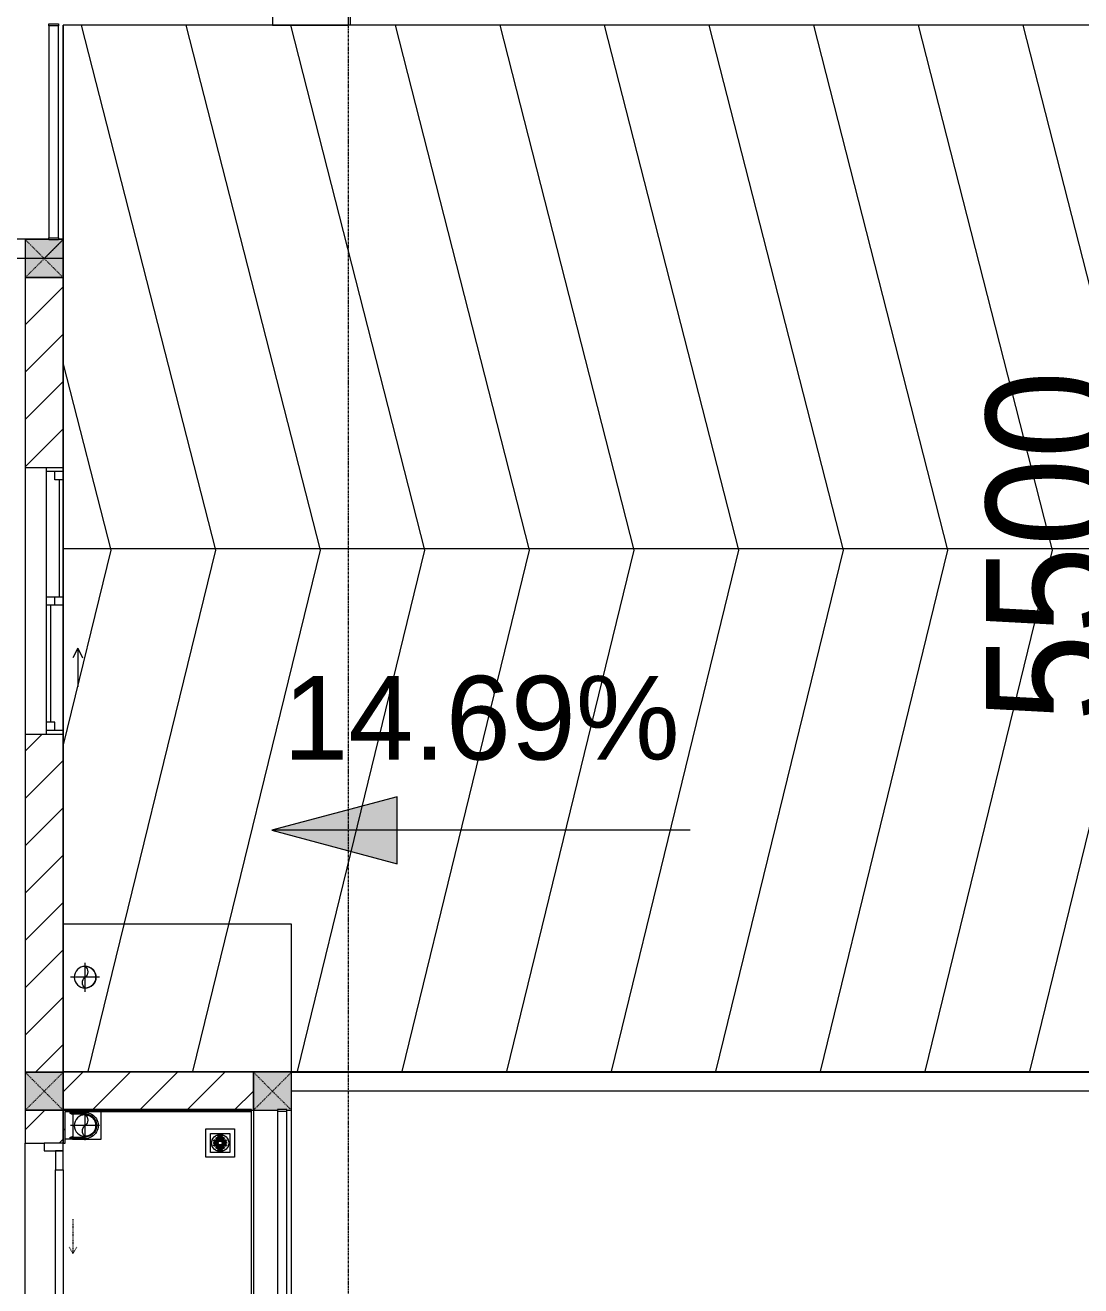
# Model space of a CAD drawing. Header units: millimetres. Extents: x -24439 to 198341, y -52871 to 149926.
# Drawn here: x 53253 to 58803, y 63136 to 69762 of the extents above; entities that cross this region are included whole.
import ezdxf

# ---------------------------------------------------------------- set-up
doc = ezdxf.new("R2010")
doc.units = ezdxf.units.MM
for name, pattern in [('Dash', [6, 3, -3]), ('Grid Line', [22.225, 12.7, -3.175, 3.175, -3.175]), ('IMPORT-CENTER _3_', [10.16, 6.35, -1.27, 1.27, -1.27])]:
    doc.linetypes.add(name, pattern=pattern)
for name, color, linetype, lineweight in [('0-1', 7, 'Continuous', 5), ('A-ANNO-DIMS', 211, 'Continuous', 9), ('A-ANNO-DIMS-220', 211, 'Continuous', 9), ('A-DETL-THIN', 151, 'Continuous', 9), ('A-DOOR', 31, 'Continuous', 9), ('A-DOOR-FRAM', 31, 'Continuous', 9), ('A-DOOR-HDLN', 31, 'Dash', 9), ('A-FLOR', 192, 'Continuous', 9), ('A-FLOR-1', 9, 'Continuous', 9), ('A-FLOR-HRAL', 11, 'Continuous', 9), ('A-FLOR-HRAL-1', 9, 'Continuous', 9), ('A-GLAZ', 151, 'Continuous', 9), ('A-WALL', 113, 'Continuous', 9), ('A-WALL-1', 253, 'Continuous', 18), ('A-WALL-2', 9, 'Continuous', 9), ('A-WALL-3', 113, 'Continuous', 18), ('A-WALL-PATT-1', 10, 'Continuous', 9), ('A-WALL-PATT-2', 9, 'Continuous', 9), ('A-WALL-PATT-3', 111, 'Continuous', 9), ('G-ANNO-DIMS', 111, 'Continuous', 9), ('G-IMPT', 8, 'Continuous', 9), ('G-IMPT-2', 8, 'IMPORT-CENTER _3_', 9), ('I-WALL-1', 253, 'Continuous', 18), ('I-WALL-2', 9, 'Continuous', 9), ('M-EQPM', 50, 'Continuous', 9), ('S-BEAM-1', 9, 'Continuous', 9), ('S-COLS', 52, 'Continuous', 9), ('S-COLS-1', 254, 'Continuous', 5), ('S-COLS-2', 253, 'Continuous', 18), ('S-COLS-4', 52, 'Continuous', 18), ('S-COLS-5', 52, 'Dash', 9), ('S-COLS-HDLN', 52, 'Dash', 9), ('S-GRID-1', 1, 'Grid Line', 9)]:
    doc.layers.add(name, color=color, linetype=linetype, lineweight=lineweight)
doc.styles.add('Arial_8', font='arial_0.ttf', dxfattribs={"height": 440})
doc.styles.add('Arial_9', font='arial_0.ttf', dxfattribs={"width": 0.9, "height": 660})
doc.dimstyles.new('1_Dim_chi_tiet_khu_đất_2', dxfattribs={"dimscale": 304.8, "dimtxt": 673.371204, "dimasz": 0.866142, "dimexe": 0.721785, "dimexo": 0.0625, "dimgap": 0.072178, "dimtad": 1, "dimdec": 0, "dimrnd": 5, "dimzin": 0, "dimdsep": 46, "dimtxsty": 'Arial_9', "dimblk1": 'OBLIQUE', "dimblk2": 'OBLIQUE', "dimsah": 1, "dimcen": 0.09, "dimdle": 0.721785, "dimazin": 0, "dimtfac": 1, "dimtdec": 4, "dimtix": 1, "dimtmove": 0, "dimatfit": 3, "dimfxl": 2.165354, "dimfxlon": 1, "dimtvp": 1, "dimtolj": 1, "dimtzin": 0, "dimarcsym": 2})
pattern_1 = [(45, (0, 0), (-124.4508, 124.4508), [])]
pattern_2 = [(45, (0, 0), (-116.67262, 116.67262), [])]

# ---------------------------------------------------------------- blocks, each defined once
blk = doc.blocks.new('NCV_TKTC_KET CAU_rvt-1-TKCS_MB ĐỊNH VỊ CAO ĐỘ THIẾT KẾ')
at = {"layer": 'A-FLOR-1'}
for p, q in [((54952.6, 69761.9), (54952.6, 76536.9)), ((53452.6, 68636.9), (53452.6, 69761.9))]:
    blk.add_line(p, q, dxfattribs=at)
at = {"layer": 'S-BEAM-1'}
blk.add_line((54652.6, 61711.9), (54652.6, 64058.6), dxfattribs=at)
at = {"layer": 'S-COLS-2'}
for p, q in [((54552.6, 69961.9), (54552.6, 69761.9)), ((54952.6, 69761.9), (54952.6, 69961.9)), ((54552.6, 69761.9), (54952.6, 69761.9))]:
    blk.add_line(p, q, dxfattribs=at)
blk = doc.blocks.new('Railing - 50 x 10mm-457210-TKCS_MB ĐỊNH VỊ CAO ĐỘ THIẾT KẾ')
at = {"layer": 'A-FLOR-HRAL-1'}
for p, q in [((25, 5), (-25, 5)), ((-25, 5), (-25, -5)), ((25, -5), (25, 5)), ((-25, -5), (25, -5))]:
    blk.add_line(p, q, dxfattribs=at)
blk = doc.blocks.new('Railing - Railing-641410-TKCS_MB ĐỊNH VỊ CAO ĐỘ THIẾT KẾ')
at = {"layer": 'A-FLOR-HRAL-1'}
for p, q in [((30469.2, 60498.3), (30469.2, 59383.3)), ((30519.2, 59383.3), (30519.2, 60498.3))]:
    blk.add_line(p, q, dxfattribs=at)
at = {"extrusion": (0, 0, -1), "zscale": -1}
for p in [(-30494.2, 60503.3), (-30494.2, 59378.3)]:
    blk.add_blockref('Railing - 50 x 10mm-457210-TKCS_MB ĐỊNH VỊ CAO ĐỘ THIẾT KẾ', p, dxfattribs=at)
blk = doc.blocks.new('NCV_TKTC_TANG 1_rvt-1-TKCS_MB ĐỊNH VỊ CAO ĐỘ THIẾT KẾ')
at = {"layer": 'A-WALL-PATT-1'}
h = blk.add_hatch(dxfattribs=at)
h.set_pattern_fill('FP_2', color=256, style=0, pattern_type=2)
h.set_pattern_definition(pattern_1)
h.paths.add_polyline_path([(53427.6, 68536.9), (53452.6, 68536.9), (53452.6, 68636.9), (53427.6, 68636.2), (53427.6, 68634), (53377.6, 68634.6), (53377.6, 68636.9), (50252.6, 68636.9), (50252.6, 68536.9), (53377.6, 68536.9)])
at = {"layer": 'A-WALL-PATT-2'}
h = blk.add_hatch(dxfattribs=at)
h.set_pattern_fill('FP_3', color=256, style=0, pattern_type=2)
h.set_pattern_definition(pattern_2)
h.paths.add_polyline_path([(53462.6, 61711.9), (53462.6, 62085.3), (53452.6, 62085.3), (53452.6, 61711.9)])
h.paths.add_polyline_path([(53452.6, 63885.3), (53462.6, 63885.3), (53462.6, 64061.9), (53452.6, 64061.9)])
h = blk.add_hatch(dxfattribs=at)
h.set_pattern_fill('FP_3', color=256, style=0, pattern_type=2)
h.set_pattern_definition(pattern_2)
h.paths.add_polyline_path([(53773, 64051.9), (54442.6, 64051.9), (54442.6, 64061.9), (53462.6, 64061.9), (53462.6, 64051.9)])
at = {"layer": 'A-WALL-1'}
for p, q in [((53377.6, 68636.9), (50252.6, 68636.9)), ((53452.6, 68636.9), (53427.6, 68636.9)), ((53452.6, 68536.9), (53452.6, 68636.9)), ((50252.6, 68536.9), (53452.6, 68536.9))]:
    blk.add_line(p, q, dxfattribs=at)
at = {"layer": 'A-WALL-2'}
blk.add_line((53452.6, 69761.9), (53452.6, 68636.9), dxfattribs=at)
at = {"layer": 'I-WALL-1'}
for p, q in [((53452.6, 64061.9), (53452.6, 63885.3)), ((53462.6, 64061.9), (53452.6, 64061.9)), ((54442.6, 64061.9), (53462.6, 64061.9)), ((53462.6, 64051.9), (54442.6, 64051.9)), ((53462.6, 63885.3), (53462.6, 64051.9)), ((54442.6, 64051.9), (54442.6, 64061.9)), ((53452.6, 63885.3), (53462.6, 63885.3))]:
    blk.add_line(p, q, dxfattribs=at)
at = {"layer": 'I-WALL-2'}
for p, q in [((54442.6, 61721.9), (54442.6, 64051.9)), ((54452.6, 64058.6), (54452.6, 61721.9))]:
    blk.add_line(p, q, dxfattribs=at)
at = {"layer": 'A-FLOR-HRAL-1'}
blk.add_blockref('Railing - Railing-641410-TKCS_MB ĐỊNH VỊ CAO ĐỘ THIẾT KẾ', (22908.5, 9260.7), dxfattribs=at)
blk = doc.blocks.new('1_FAMILY RVT - W01-WxH 1400x1400xmm-389822-TKCS_MB ĐỊNH VỊ CAO ĐỘ THIẾT KẾ')
at = {"layer": 'A-GLAZ'}
for p, q in [((248.4, 172.39), (299.2, 197.79)), ((248.4, 172.39), (299.2, 146.99)), ((248.4, 172.39), (451.6, 172.39)), ((-700, 96.19), (-700, -103.81)), ((700, 96.19), (-700, 96.19)), ((-700, 96.19), (-636.5, 96.19)), ((-680.95, 96.19), (-680.95, 7.29)), ((-636.5, 96.19), (-22.225, 96.19)), ((-636.5, 96.19), (-636.5, 51.74)), ((-636.5, 73.965), (-22.225, 73.965)), ((-22.225, 7.29), (-22.225, 96.19)), ((-22.225, 96.19), (22.225, 96.19)), ((22.225, 96.19), (680.95, 96.19)), ((22.225, 96.19), (22.225, 7.29)), ((680.95, 96.19), (700, 96.19)), ((680.95, 96.19), (680.95, 7.29)), ((700, -103.81), (700, 96.19)), ((-700, 7.29), (-680.95, 7.29)), ((-636.5, 51.74), (-680.95, 51.74)), ((-680.95, 7.29), (-22.225, 7.29)), ((22.225, 51.74), (-22.225, 51.74)), ((-22.225, 7.29), (22.225, 7.29)), ((22.225, 29.515), (636.5, 29.515)), ((22.225, 7.29), (636.5, 7.29)), ((636.5, 51.74), (636.5, 7.29)), ((680.95, 51.74), (636.5, 51.74)), ((636.5, 7.29), (700, 7.29)), ((-700, -103.81), (700, -103.81))]:
    blk.add_line(p, q, dxfattribs=at)
blk = doc.blocks.new('DEG_02-DEG_03 - DEG_02B-1800x2400mm-CỬA ĐI 02 CÁNH TRƯỢT-2213204-TKCS_MB ĐỊNH VỊ CAO ĐỘ THIẾT KẾ')
at = {"layer": 'A-DOOR'}
for p, q in [((-760, 100), (-860, 100)), ((-860, 100), (-860, 60)), ((-760, 60), (-760, 100)), ((-760, 100), (-50, 100)), ((50, 100), (-50, 100)), ((-50, 100), (-50, 60)), ((50, 60), (50, 100)), ((-860, 60), (-760, 60)), ((-50, 60), (-760, 60)), ((50, 60), (-50, 60)), ((-50, 60), (-50, 20)), ((-50, 60), (50, 60)), ((-50, 20), (50, 20)), ((50, 20), (50, 60)), ((50, 60), (760, 60)), ((760, 20), (50, 20)), ((860, 60), (760, 60)), ((760, 60), (760, 20)), ((760, 20), (860, 20)), ((860, 20), (860, 60))]:
    blk.add_line(p, q, dxfattribs=at)
at = {"layer": 'A-DOOR-FRAM'}
for p, q in [((-860, 100), (-900, 100)), ((-900, 100), (-900, 0)), ((-860, 0), (-860, 100)), ((900, 100), (860, 100)), ((860, 100), (860, 0)), ((900, 0), (900, 100)), ((-900, 0), (-860, 0)), ((860, 0), (900, 0))]:
    blk.add_line(p, q, dxfattribs=at)
at = {"layer": 'A-DOOR-HDLN'}
for p, q in [((-500.4, 151.1), (-320.4, 151.1)), ((-320.4, 151.1), (-355, 171.1)), ((-320.4, 151.1), (-355, 131.1)), ((320.4, 151.1), (355, 171.1)), ((320.4, 151.1), (355, 131.1)), ((500.4, 151.1), (320.4, 151.1))]:
    blk.add_line(p, q, dxfattribs=at)
blk = doc.blocks.new('Railing - 50 x 10mm-1251311-TKCS_MB ĐỊNH VỊ CAO ĐỘ THIẾT KẾ')
at = {"layer": 'A-FLOR-HRAL'}
for p, q in [((25, 5), (-25, 5)), ((-25, 5), (-25, -5)), ((25, -5), (25, 5)), ((-25, -5), (25, -5))]:
    blk.add_line(p, q, dxfattribs=at)
blk = doc.blocks.new('Railing - Railing-1598472-TKCS_MB ĐỊNH VỊ CAO ĐỘ THIẾT KẾ')
at = {"layer": 'A-FLOR-HRAL'}
for p, q in [((54578.6, 64053.6), (54578.6, 61716.9)), ((54628.6, 61716.9), (54628.6, 64053.6))]:
    blk.add_line(p, q, dxfattribs=at)
for p in [(54603.6, 64058.6), (54603.6, 61711.9)]:
    blk.add_blockref('Railing - 50 x 10mm-1251311-TKCS_MB ĐỊNH VỊ CAO ĐỘ THIẾT KẾ', p)
blk = doc.blocks.new('TKTC_XREF_251221_MB TANG 1 - TKTC_XREF_260130_MB TANG 1_dwg_THU NUOC - THU NUOC-444531-TKCS_MB TẦNG 1-4202124-TKCS_MB ĐỊNH VỊ CAO ĐỘ THIẾT KẾ')
at = {"layer": 'M-EQPM'}
for p, q in [((-23.3, 10.8), (40.9, 10.8)), ((40.9, 4.8), (-23.3, 4.8)), ((-11, 23.3), (28.5, 23.3)), ((28.5, 17.3), (-11, 17.3)), ((-1.1, 35.6), (18.5, 35.6)), ((18.5, 29.6), (-1.1, 29.6)), ((-23.3, -13.6), (40.9, -13.6)), ((40.9, -19.6), (-23.3, -19.6)), ((-11, -26.1), (28.5, -26.1)), ((28.5, -32.1), (-11, -32.1)), ((-1.1, -38.5), (18.5, -38.5)), ((18.5, -44.5), (-1.1, -44.5))]:
    blk.add_line(p, q, dxfattribs=at)
at = {"layer": 'M-EQPM', "flags": 128}
for points in [[(83.7, -79.4), (83.7, 70.6), (-66.3, 70.6), (-66.3, -79.4)], [(58.7, -54.4), (58.7, 45.6), (-41.3, 45.6), (-41.3, -54.4)]]:
    blk.add_lwpolyline(points, close=True, dxfattribs=at)
for points in [[(-23.3, -1.2), (0.7, -1.2), (0.7, -7.2), (-23.3, -7.2)], [(40.9, -7.2), (16.7, -7.2), (16.7, -1.2), (40.9, -1.2)]]:
    blk.add_lwpolyline(points, dxfattribs=at)
at = {"layer": 'M-EQPM'}
for centre, radius, start, end in [((8.7, -4.4), 45, 360, 180), ((8.7, -4.4), 45, 360, 180), ((-23.3, 7.8), 3, 90, 270), ((-11, 20.3), 3, 90, 270), ((-1.1, 32.6), 3, 90, 270), ((18.5, 32.6), 3, 270, 90), ((28.5, 20.3), 3, 270, 90), ((40.9, 7.8), 3, 270, 90), ((8.7, -4.4), 45, 180, 360), ((8.7, -4.4), 45, 180, 360), ((-23.3, -4.2), 3, 90, 270), ((-23.3, -16.6), 3, 90, 270), ((-11, -29.1), 3, 90, 270), ((-1.1, -41.5), 3, 90, 270), ((18.5, -41.5), 3, 270, 90), ((28.5, -29.1), 3, 270, 90), ((40.9, -4.2), 3, 270, 90), ((40.9, -16.6), 3, 270, 90)]:
    blk.add_arc(centre, radius, start, end, dxfattribs=at)
blk = doc.blocks.new('TKTC_XREF_251221_MB TANG 1 - TKTC_XREF_260130_MB TANG 1_dwg_$cc-4202121-TKCS_MB ĐỊNH VỊ CAO ĐỘ THIẾT KẾ')
at = {"layer": 'G-IMPT'}
blk.add_circle((0, 0), 0.5, dxfattribs=at)
for centre, radius, start, end in [((0, 0), 0.5, 90, 270), ((0.188, 0.25), 0.313, 126.8699, 233.1301), ((-0.188, -0.25), 0.313, 306.8699, 53.1301)]:
    blk.add_arc(centre, radius, start, end, dxfattribs=at)
at = {"layer": 'G-IMPT-2'}
for p, q in [((0, -0.673), (0, 0.673)), ((-0.673, 0), (0.673, 0))]:
    blk.add_line(p, q, dxfattribs=at)
blk = doc.blocks.new('TKTC_XREF_251221_MB TANG 1 - TKTC_XREF_260130_MB TANG 1_dwg_CUM U_DN100-4202115-TKCS_MB ĐỊNH VỊ CAO ĐỘ THIẾT KẾ')
at = {"layer": 'G-IMPT'}
blk.add_hatch(color=256, dxfattribs=at).paths.add_polyline_path([(0, -61), (0, -57), (14.8, -55.1), (28.5, -49.4), (40.3, -40.3), (49.4, -28.5), (55.1, -14.8), (57, 0), (55.1, 14.8), (49.4, 28.5), (40.3, 40.3), (28.5, 49.4), (14.8, 55.1), (0, 57), (0, 61), (15.8, 58.9), (35.4, 49), (43.1, 43.1), (52.8, 30.5), (58.9, 15.8), (61, 0), (58.9, -15.8), (52.8, -30.5), (43.1, -43.1), (30.5, -52.8), (15.8, -58.9)])
for p, q in [((-79.1, 66.6), (-79.1, 63.4)), ((-76.6, 66.6), (-76.6, 63.4)), ((-74.6, 66.6), (-74.6, 63.4)), ((-72.7, 69.3), (-72.7, 60.7)), ((-66.9, 67.9), (-71.7, 67.9)), ((-65, 69), (0, 69)), ((-66.9, 62.1), (-71.7, 62.1)), ((-79.1, -63.4), (-79.1, -66.6)), ((-76.6, -63.4), (-76.6, -66.6)), ((-74.6, -63.4), (-74.6, -66.6)), ((-72.7, -60.7), (-72.7, -69.3)), ((-66.9, -62.1), (-71.7, -62.1)), ((-66.9, -67.9), (-71.7, -67.9)), ((-65, -69), (0, -69))]:
    blk.add_line(p, q, dxfattribs=at)
at = {"layer": 'G-IMPT', "flags": 128}
for points in [[(-72.7, 67.6), (-78.1, 67.6), (-78.1, 62.4), (-72.7, 62.4)], [(-71.7, 59.2), (-66.9, 59.2), (-66.9, 70.8), (-71.7, 70.8)], [(-66.9, 70.8), (-66.9, 72.7), (-65, 72.7), (-65, 57.3), (-66.9, 57.3), (-66.9, 59.2)], [(-65, 61), (0, 61), (0, 57)], [(-72.7, -62.4), (-78.1, -62.4), (-78.1, -67.6), (-72.7, -67.6)], [(-71.7, -70.8), (-66.9, -70.8), (-66.9, -59.2), (-71.7, -59.2)], [(-66.9, -59.2), (-66.9, -57.3), (-65, -57.3), (-65, -72.7), (-66.9, -72.7), (-66.9, -70.8)], [(-65, -61), (0, -61), (0, -57)]]:
    blk.add_lwpolyline(points, dxfattribs=at)
at = {"layer": 'G-IMPT'}
for centre, radius, start, end in [((-78.1, 66.6), 0.96, 90, 180), ((-71.1, 69.3), 1.56, 112.61986, 247.38014), ((-67.9, 65), 4.8, 143.1301, 216.8699), ((0, 0), 69, 270, 90), ((-78.1, 63.4), 0.96, 180, 270), ((-71.1, 60.7), 1.56, 112.61986, 247.38014), ((0, 0), 61, 270, 90), ((0, 0), 57, 270, 90), ((-78.1, -63.4), 0.96, 90, 180), ((-71.1, -60.7), 1.56, 112.61986, 247.38014), ((-67.9, -65), 4.8, 143.1301, 216.8699), ((-78.1, -66.6), 0.96, 180, 270), ((-71.1, -69.3), 1.56, 112.61986, 247.38014)]:
    blk.add_arc(centre, radius, start, end, dxfattribs=at)
blk = doc.blocks.new('TKTC_XREF_251221_MB TANG 1 - TKTC_XREF_260130_MB TANG 1_dwg_$cc-V282-TKCS_MB ĐỊNH VỊ CAO ĐỘ THIẾT KẾ')
at = {"layer": 'G-IMPT'}
blk.add_circle((0, 0), 0.5, dxfattribs=at)
for centre, radius, start, end in [((0, 0), 0.5, 90, 270), ((0.188, 0.25), 0.313, 126.8699, 233.1301), ((-0.188, -0.25), 0.313, 306.8699, 53.1301)]:
    blk.add_arc(centre, radius, start, end, dxfattribs=at)
at = {"layer": 'G-IMPT-2'}
for p, q in [((0, -0.673), (0, 0.65)), ((-0.673, 0), (0.673, 0))]:
    blk.add_line(p, q, dxfattribs=at)
blk = doc.blocks.new('TKTC_XREF_251221_MB TANG 1 - TKTC_XREF_260130_MB TANG 1_dwg-4202109-TKCS_MB ĐỊNH VỊ CAO ĐỘ THIẾT KẾ')
at = {"layer": 'G-IMPT'}
for p, q in [((-149699, -332711.3), (-149699, -331584.7)), ((-149649.2, -337294.7), (-149649.2, -337440.2))]:
    blk.add_line(p, q, dxfattribs=at)
at = {"layer": 'G-IMPT', "flags": 128}
for points in [[(-148499.1, -337088.1), (-148499.1, -336309.7), (-149699, -336309.7)], [(-149649.3, -337294.7), (-149649.3, -337440.4), (-149689.1, -337440.1)], [(-149649.2, -337440.2), (-149499.5, -337440.2), (-149499.5, -337294.7)]]:
    blk.add_lwpolyline(points, dxfattribs=at)
at = {"extrusion": (0, 0, -1)}
for name, p, xscale, yscale, zscale, rotation in [('TKTC_XREF_251221_MB TANG 1 - TKTC_XREF_260130_MB TANG 1_dwg_$cc-4202121-TKCS_MB ĐỊNH VỊ CAO ĐỘ THIẾT KẾ', (149584.3, -336588.7), 113.7150000000073, 113.7150000000073, -113.7150000000073, 359.9990086636432), ('TKTC_XREF_251221_MB TANG 1 - TKTC_XREF_260130_MB TANG 1_dwg_CUM U_DN100-4202115-TKCS_MB ĐỊNH VỊ CAO ĐỘ THIẾT KẾ', (149584.3, -337367.7), 0.9975000000000006, 0.9975000000000006, -0.9975000000000006, 180.000991338195), ('TKTC_XREF_251221_MB TANG 1 - TKTC_XREF_260130_MB TANG 1_dwg_$cc-V282-TKCS_MB ĐỊNH VỊ CAO ĐỘ THIẾT KẾ', (149584.3, -337368.6), 113.7150000000073, 113.7150000000073, -113.7150000000073, 359.9990086636432)]:
    blk.add_blockref(name, p, dxfattribs=dict(at, xscale=xscale, yscale=yscale, zscale=zscale, rotation=rotation))
at = {"extrusion": (0, 0, -1), "zscale": -1}
blk.add_blockref('TKTC_XREF_251221_MB TANG 1 - TKTC_XREF_260130_MB TANG 1_dwg_THU NUOC - THU NUOC-444531-TKCS_MB TẦNG 1-4202124-TKCS_MB ĐỊNH VỊ CAO ĐỘ THIẾT KẾ', (148865.3, -337455.6), dxfattribs=at)
blk = doc.blocks.new('TKTC_XREF_251221_MB TANG 1 - TKTC_XREF_251221_MB TANG 1-2038492-TKCS_MB ĐỊNH VỊ CAO ĐỘ THIẾT KẾ')
blk.add_blockref('TKTC_XREF_251221_MB TANG 1 - TKTC_XREF_260130_MB TANG 1_dwg-4202109-TKCS_MB ĐỊNH VỊ CAO ĐỘ THIẾT KẾ', (169499.1, 384109.7))
blk = doc.blocks.new('G1_SOF - BO TRU - 200x200-3050151-TKCS_MB ĐỊNH VỊ CAO ĐỘ THIẾT KẾ')
at = {"layer": 'S-COLS-HDLN'}
for p, q in [((-100, 100), (100, -100)), ((100, 100), (-100, -100))]:
    blk.add_line(p, q, dxfattribs=at)
blk = doc.blocks.new('DIMBLOCK1-TKCS_MB ĐỊNH VỊ CAO ĐỘ THIẾT KẾ')
at = {"layer": 'A-ANNO-DIMS-220'}
for p, q in [((59183.1, 69981.9), (59183.1, 64041.9)), ((59843.1, 69761.9), (58963.1, 69761.9)), ((59183.1, 69761.9), (59843.1, 69761.9)), ((59843.1, 64261.9), (58963.1, 64261.9)), ((59183.1, 64261.9), (59843.1, 64261.9))]:
    blk.add_line(p, q, dxfattribs=at)
at = {"layer": 'A-ANNO-DIMS-220', "lineweight": 25}
for p, q in [((59183.1, 69761.9), (59051.1, 69893.9)), ((59183.1, 69761.9), (59315.1, 69629.9)), ((59183.1, 64261.9), (59051.1, 64393.9)), ((59183.1, 64261.9), (59315.1, 64129.9))]:
    blk.add_line(p, q, dxfattribs=at)
at = {"layer": 'A-ANNO-DIMS-220', "color": 0, "insert": (58304.2, 66100.3), "char_height": 660, "width": 2187.938, "attachment_point": 1, "rotation": 90, "line_spacing_factor": 0.941778, "style": 'Arial_9'}
blk.add_mtext('5500', dxfattribs=at)
blk = doc.blocks.new('_Oblique')
at = {"color": 0, "linetype": 'ByBlock', "lineweight": -2}
blk.add_line((-0.5, -0.5), (0.5, 0.5), dxfattribs=at)

msp = doc.modelspace()

# ---------------------------------------------------------------- hatches: boundary and pattern name
at = {"layer": 'A-WALL-PATT-3'}
h = msp.add_hatch(dxfattribs=at)
h.set_pattern_fill('FP_1', color=256, style=0, pattern_type=2)
h.set_pattern_definition(pattern_1)
h.paths.add_polyline_path([(53452.6, 64258.6), (53452.6, 66035.3), (53252.6, 66035.3), (53252.6, 64258.6)])
h.paths.add_polyline_path([(53252.6, 67435.3), (53452.6, 67435.3), (53452.6, 68435.3), (53252.6, 68435.3)])
h = msp.add_hatch(dxfattribs=at)
h.set_pattern_fill('FP_1', color=256, style=0, pattern_type=2)
h.set_pattern_definition(pattern_1)
h.paths.add_polyline_path([(53452.6, 64058.6), (54452.6, 64058.6), (54452.6, 64258.6), (53452.6, 64258.6)])
h = msp.add_hatch(dxfattribs=at)
h.set_pattern_fill('FP_1', color=256, style=0, pattern_type=2)
h.set_pattern_definition(pattern_1)
h.paths.add_polyline_path([(53352.6, 61961.9), (53452.6, 61961.9), (53452.6, 62085.3), (53252.6, 62085.3), (53252.6, 61961.9)])
h.paths.add_polyline_path([(53352.6, 63885.3), (53452.6, 63885.3), (53452.6, 64058.6), (53252.6, 64058.6), (53252.6, 63885.3)])
at = {"layer": 'G-ANNO-DIMS'}
msp.add_hatch(color=256, dxfattribs=at).paths.add_polyline_path([(54548.5, 65530.1), (55208.5, 65353.3), (55208.5, 65707)])
at = {"layer": 'S-COLS-1'}
for points in [[(53452.7, 68435.3), (53452.7, 68635.3), (53252.7, 68635.3), (53252.7, 68435.3)], [(53252.6, 64058.6), (53452.6, 64058.6), (53452.6, 64258.6), (53252.6, 64258.6)], [(54652.6, 64058.6), (54652.6, 64258.6), (54452.6, 64258.6), (54452.6, 64058.6), (54578.6, 64058.6), (54578.6, 64063.6), (54628.6, 64063.6), (54628.6, 64058.6)]]:
    msp.add_hatch(color=256, dxfattribs=at).paths.add_polyline_path(points)

# ---------------------------------------------------------------- linework, layer by layer
at = {"layer": 'A-DETL-THIN'}
for p, q in [((60152.6, 69761.9), (53452.6, 69761.9)), ((53452.6, 69761.9), (53452.6, 64261.9)), ((53547.4, 69761.9), (54252.6, 67003)), ((54097.4, 69761.9), (54802.6, 67003)), ((54647.4, 69761.9), (55352.6, 67003)), ((55197.4, 69761.9), (55902.6, 67003)), ((55747.4, 69761.9), (56452.6, 67003)), ((56297.4, 69761.9), (57002.6, 67003)), ((56847.4, 69761.9), (57552.6, 67003)), ((57397.4, 69761.9), (58102.6, 67003)), ((57947.4, 69761.9), (58652.6, 67003)), ((58497.4, 69761.9), (59202.6, 67003)), ((53452.6, 67980.9), (53702.6, 67003)), ((53452.6, 67011.9), (63152.6, 67011.9)), ((53702.6, 67003), (53452.6, 65980.1)), ((54252.6, 67003), (53582.7, 64261.9)), ((54802.6, 67003), (54132.7, 64261.9)), ((55352.6, 67003), (54682.7, 64261.9)), ((55902.6, 67003), (55232.7, 64261.9)), ((56452.6, 67003), (55782.7, 64261.9)), ((57002.6, 67003), (56332.7, 64261.9)), ((57552.6, 67003), (56882.7, 64261.9)), ((58102.6, 67003), (57432.7, 64261.9)), ((58652.6, 67003), (57982.7, 64261.9)), ((59202.6, 67003), (58532.7, 64261.9)), ((53452.6, 64261.9), (60152.6, 64261.9))]:
    msp.add_line(p, q, dxfattribs=at)
at = {"layer": 'A-FLOR'}
for p, q in [((54962.6, 69761.9), (54952.6, 69761.9)), ((53452.6, 64261.9), (60152.6, 64261.9))]:
    msp.add_line(p, q, dxfattribs=at)
at = {"layer": 'A-WALL'}
for p, q in [((54962.6, 69761.8), (54962.6, 69861.8)), ((60152.6, 69761.8), (54962.6, 69761.8)), ((53452.6, 68435.3), (53252.6, 68435.3)), ((53252.6, 64258.6), (53452.6, 64258.6)), ((53452.6, 64258.6), (53452.6, 64058.6)), ((54452.6, 64058.6), (54452.6, 64258.6)), ((54652.6, 64258.6), (60152.6, 64258.6)), ((60152.6, 64158.6), (54652.6, 64158.6)), ((53452.6, 64058.6), (53252.6, 64058.6)), ((53252.6, 62085.3), (53252.6, 63885.3))]:
    msp.add_line(p, q, dxfattribs=at)
at = {"layer": 'A-WALL-3'}
for p, q in [((53252.6, 68435.3), (53252.6, 67435.3)), ((53452.6, 67435.3), (53452.6, 68435.3)), ((53252.6, 66035.3), (53252.6, 64258.6)), ((53452.6, 64258.6), (53452.6, 66035.3)), ((54452.6, 64258.6), (53452.6, 64258.6)), ((53252.6, 64058.6), (53252.6, 63885.3)), ((53452.6, 64058.6), (54452.6, 64058.6)), ((53452.6, 63885.3), (53452.6, 64058.6)), ((53252.6, 63885.3), (53352.6, 63885.3))]:
    msp.add_line(p, q, dxfattribs=at)
at = {"layer": 'G-ANNO-DIMS'}
for p, q in [((55208.5, 65707), (54548.5, 65530.1)), ((55208.5, 65353.3), (55208.5, 65707)), ((54548.5, 65530.1), (55208.5, 65353.3)), ((56748.5, 65530.1), (54548.5, 65530.1))]:
    msp.add_line(p, q, dxfattribs=at)
at = {"layer": 'S-COLS'}
for p, q in [((53252.7, 68435.3), (53452.7, 68435.3)), ((53452.6, 64258.6), (53252.6, 64258.6)), ((53452.6, 64058.6), (53452.6, 64258.6)), ((54452.6, 64258.6), (54452.6, 64058.6)), ((53252.6, 64058.6), (53452.6, 64058.6))]:
    msp.add_line(p, q, dxfattribs=at)
at = {"layer": 'S-COLS-4'}
for p, q in [((53377.6, 68635.3), (53252.7, 68635.3)), ((53252.7, 68635.3), (53252.7, 68435.3)), ((53452.7, 68635.3), (53427.6, 68635.3)), ((53452.7, 68435.3), (53452.7, 68635.3)), ((53252.6, 64258.6), (53252.6, 64058.6)), ((54652.6, 64258.6), (54452.6, 64258.6)), ((54652.6, 64058.6), (54652.6, 64258.6)), ((54452.6, 64058.6), (54578.6, 64058.6)), ((54628.6, 64058.6), (54652.6, 64058.6))]:
    msp.add_line(p, q, dxfattribs=at)
at = {"layer": 'S-GRID-1'}
msp.add_line((54952.6, 20960.6), (54952.6, 80482.7), dxfattribs=at)

# ---------------------------------------------------------------- block references
at = {"layer": '0-1'}
for name in ['NCV_TKTC_KET CAU_rvt-1-TKCS_MB ĐỊNH VỊ CAO ĐỘ THIẾT KẾ', 'NCV_TKTC_TANG 1_rvt-1-TKCS_MB ĐỊNH VỊ CAO ĐỘ THIẾT KẾ']:
    msp.add_blockref(name, (0, 0), dxfattribs=at)
at = {"layer": 'A-DOOR', "rotation": 269.9999999999999}
msp.add_blockref('DEG_02-DEG_03 - DEG_02B-1800x2400mm-CỬA ĐI 02 CÁNH TRƯỢT-2213204-TKCS_MB ĐỊNH VỊ CAO ĐỘ THIẾT KẾ', (53352.6, 62985.3), dxfattribs=at)
at = {"layer": 'A-FLOR-HRAL'}
msp.add_blockref('Railing - Railing-1598472-TKCS_MB ĐỊNH VỊ CAO ĐỘ THIẾT KẾ', (0, 0), dxfattribs=at)
at = {"layer": 'A-GLAZ', "rotation": 269.9999999999999}
msp.add_blockref('1_FAMILY RVT - W01-WxH 1400x1400xmm-389822-TKCS_MB ĐỊNH VỊ CAO ĐỘ THIẾT KẾ', (53356.4, 66735.3), dxfattribs=at)
at = {"layer": 'M-EQPM'}
msp.add_blockref('TKTC_XREF_251221_MB TANG 1 - TKTC_XREF_251221_MB TANG 1-2038492-TKCS_MB ĐỊNH VỊ CAO ĐỘ THIẾT KẾ', (33652.6, 17236.9), dxfattribs=at)
at = {"layer": 'S-COLS-5'}
for p in [(53352.7, 68535.3), (53352.6, 64158.6), (54552.6, 64158.6)]:
    msp.add_blockref('G1_SOF - BO TRU - 200x200-3050151-TKCS_MB ĐỊNH VỊ CAO ĐỘ THIẾT KẾ', p, dxfattribs=at)

# ---------------------------------------------------------------- texts
at = {"layer": 'G-ANNO-DIMS', "insert": (54609.3, 66342.1), "char_height": 440, "width": 2494.063, "attachment_point": 1, "line_spacing_factor": 0.941778, "style": 'Arial_8'}
msp.add_mtext('14.69%', dxfattribs=at)

# ---------------------------------------------------------------- dimensions: what is measured, and where the dimension line sits
at = {"layer": 'A-ANNO-DIMS'}
dim = msp.add_linear_dim(base=(59183.1, 64261.9), p1=(59843.1, 69761.9), p2=(59843.1, 64261.9), angle=90, dimstyle='1_Dim_chi_tiet_khu_đất_2', override={"dimpost": '<>', "dimfxl": 5500}, dxfattribs=at)
dim.commit()
dim.dimension.update_dxf_attribs({"geometry": 'DIMBLOCK1-TKCS_MB ĐỊNH VỊ CAO ĐỘ THIẾT KẾ', "text_midpoint": (58824.1, 67011.9)})

doc.saveas('drawing.dxf')
